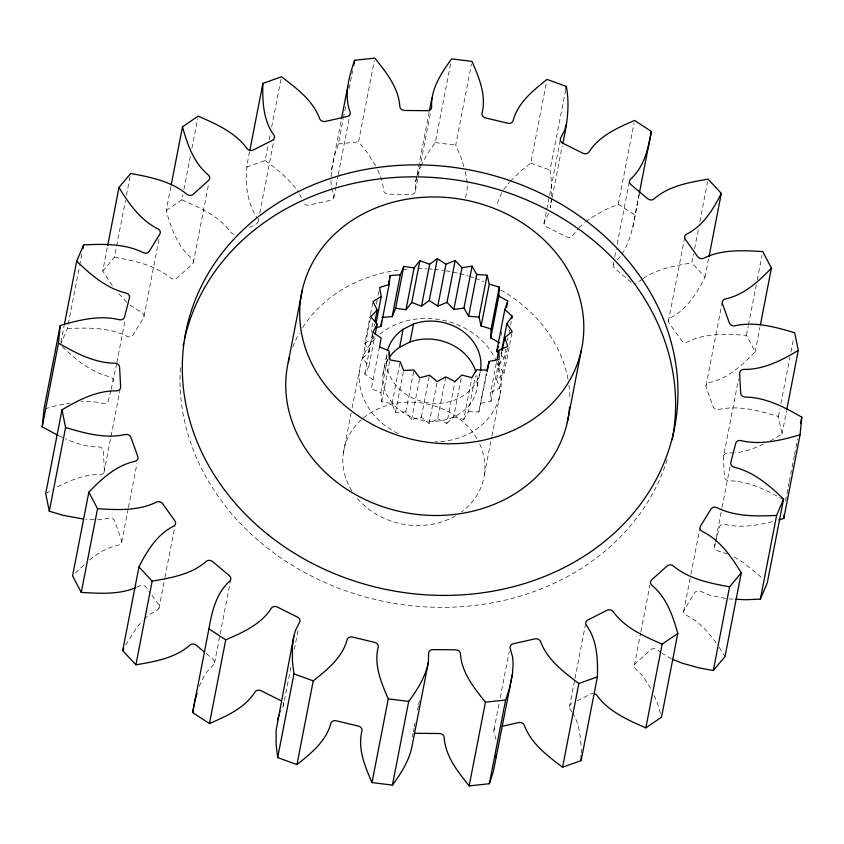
<?xml version="1.0" encoding="UTF-8"?>
<svg xmlns="http://www.w3.org/2000/svg" width="844" height="844" viewBox="0 0 844 844"><rect width="100%" height="100%" fill="white"/><g stroke="black" fill="none" stroke-linecap="round" stroke-linejoin="round"><path stroke-width="0.63" stroke-dasharray="4.22 3.17" d="M249.602 151.667C244.517 173.358 244.37 198.646 257.051 217.857M581.242 753.006L581.305 749.219M377.711 169.908L382.395 181.481L383.577 190.427A4.515 3.882 11 0 0 388.483 194.183L410.859 194.394A4.515 3.882 11 0 0 415.375 190.744L415.617 181.808L429.142 112.273M331.122 176.681L331.513 170.182L341.525 118.666M551.448 198.678L550.204 207.687L551.955 198.678M621.954 254.107C633.527 236.425 634.551 214.598 639.077 194.531M60.916 342.369L64.165 325.626M60.409 344.943L67.383 328.58L79.399 266.767M79.642 265.48L81.9 253.886M112.252 285.652L102.715 271.156L107.726 245.404M102.715 271.156L114.436 257.167L125.45 200.503M126.442 195.354L130.198 176.037M111.218 389.253L116.641 363.732M116.894 362.445L125.155 319.95M103.97 472.492L119.996 390.065M144.05 316.131L159.062 238.863M114.436 257.167C134.069 260.807 155.001 264.91 170.741 278.087A4.515 3.882 11 0 0 177.061 277.876L192.158 264.277A4.515 3.882 11 0 0 192.189 258.76C177.599 246.786 171.037 228.144 166.226 210.504L170.973 186.039M166.226 210.504L181.893 199.838L182.895 194.679M183.887 189.531L190.902 153.471M191.904 148.322L197.654 118.709M121.694 542.101L128.204 508.626M128.457 507.339L136.971 463.556M193.339 262.589L208.605 184.034M158.946 608.366L164.707 578.741M164.949 577.454L174.961 525.949M246.606 167.123L265.153 160.497L268.16 145.041M269.162 139.893L270.407 133.457M271.662 127.011L280.925 79.368M258.264 220.854L258.76 218.269M259.762 213.121L274.036 139.724M214.534 662.983L230.549 580.566M331.513 170.182L334.424 155.918L338.381 143.955L343.139 119.489M343.392 118.202L345.639 106.608M349.152 88.588L351.653 75.707M351.906 74.42L352.655 70.558M333.781 197.686L335.785 187.379M336.039 186.091L338.043 175.795M338.286 174.508L350.06 113.982M375.601 165.54L367.119 152.479L358.552 141.834L374.325 60.705M279.227 714.013L283.32 706.006L291.212 665.399M294.334 649.342L298.333 628.738M343.339 453.07L351.093 413.149M352.096 408L359.607 369.366M373.048 379.927L364.798 374.04L369.018 366.011L362.593 358.605L369.039 351.853L364.851 343.402L370.273 315.498M370.516 314.232L372.985 301.551M362.593 358.605L370.727 316.753M372.658 323.041L371.423 329.382L372.151 333.222M376.361 304.009L377.099 300.211M378.08 295.136L378.819 291.328M369.039 351.853L372.489 334.097M373.966 326.491L374.462 323.948M364.798 374.04L372.932 332.188M364.851 343.402L373.122 338.349L373.607 335.817M369.018 366.011L374.683 336.84M379.462 346.873L371.328 388.725L380.897 392.724L381.773 401.744L392.049 403.611L395.477 412.283L405.816 411.893L411.577 419.679L421.335 417.052L429.068 423.456L437.625 418.772L445.759 376.92M415.375 190.744L430.651 112.189M382.954 374.314L386.436 356.379M380.897 392.724L388.778 352.138M381.773 401.744L389.907 359.892M420.745 165.983L427.855 153.08L435.304 142.594L450.833 62.751M392.049 403.611L399.94 363.026M395.477 412.283L403.611 370.432M463.894 166.722L460.951 157.174L455.718 145.115L471.49 63.986M405.816 411.893L413.95 370.041M411.577 419.679L419.711 377.827M421.335 417.052L429.469 375.2M429.068 423.456L437.203 381.604M437.625 418.772L446.835 423.393L454.969 381.541M446.835 423.393L453.661 416.925L461.795 375.074M453.661 416.925L463.778 419.479L471.912 377.627M463.778 419.479L468.431 411.65L475.341 376.139M477.314 385.982L480.057 371.887M412.357 736.96L413.106 733.098M413.349 731.811L414.109 727.95M414.351 726.663L415.111 722.791M417.611 709.92L418.36 706.059M418.613 704.772L419.362 700.9M468.431 411.65L478.822 411.967L486.956 370.115M478.822 411.967L486.935 372.837M510.409 181.207L520.326 171.416L530.77 163.124L546.29 83.282M501.178 335.279L501.916 331.481M481.027 403.274L491.029 401.333L490.638 392.312L496.546 361.876M491.029 401.333L499.163 359.481M490.638 392.312L499.627 388.24L496.662 379.452L504.079 373.512L498.73 365.515L499.722 360.441M500.946 354.1L501.441 351.568M496.662 379.452L500.851 357.898M501.104 356.622L502.085 351.558M498.73 365.515L504.1 358.067L505.83 349.194M507.55 340.311L508.046 337.779M509.037 332.705L509.523 330.173M510.514 325.098L511.253 321.29M499.627 388.24L507.761 346.388M484.393 474.634L491.651 437.297M491.904 436L500.661 390.93M504.079 373.512L511.97 332.926M551.617 196.167L551.565 182.758L550.035 170.119L565.564 90.276M544.032 223.671L549.286 196.631M549.539 195.344L560.047 141.254M552.208 197.38L562.22 145.875M493.94 730.018L499.205 702.978M500.207 697.83L509.217 651.462M585.789 221.761L591.749 217.404L605.549 209.681L618.272 204.142L634.034 123.013M613.198 264.721L613.693 262.146M614.696 256.998L616.204 249.265M617.207 244.116L629.223 182.304M632.8 227.511L639.309 194.025M569.468 706.861L574.722 679.81M574.975 678.523L585.483 624.433M668.395 321.311L684.674 237.607M770.234 440.979L782.019 434.143L778.411 416.472C759.189 410.754 738.616 404.993 718.529 409.519A4.515 3.882 11 0 1 713.032 406.47L706.259 387.618A4.515 3.882 11 0 1 708.897 382.733C727.602 378.724 742.351 365.252 755.158 351.811L746.455 335.29C726.747 334.087 705.605 332.863 687.427 341.957A4.515 3.882 11 0 1 681.287 340.206L669.218 323.241A4.515 3.882 11 0 1 670.263 317.861C686.889 309.716 696.944 293.047 705.035 277.106L691.837 262.864L693.589 253.854M694.591 248.706L698.589 228.102M699.845 221.655L707.599 181.734M705.035 277.106L708.538 259.087M634.393 665.114L640.649 632.916M640.902 631.629L649.912 585.272M706.038 385.602L722.053 303.186M683.682 611.573L690.687 575.513M690.941 574.226L699.95 527.869M746.455 335.29L748.206 326.269M748.459 324.982L756.224 285.061M757.226 279.913L761.974 255.447M783.253 499.585C766.584 490.1 748.491 480.911 728.868 480.785A4.515 3.882 11 0 1 724.395 476.638L723.371 457.184L738.521 379.241M727.644 553.907L717.748 550.889A4.515 3.882 11 0 1 714.594 545.941L715.839 539.506M716.092 538.219L721.852 508.605M722.105 507.318L730.366 464.812M755.158 351.811L759.916 327.335M778.411 416.472L779.919 408.739M780.922 403.59L789.931 357.234M790.933 352.075L793.687 337.916M782.019 434.143L786.524 410.954M785.532 500.872L788.032 488.001M788.285 486.714L789.034 482.852M789.288 481.565L793.286 460.961M793.539 459.663L794.288 455.802M794.542 454.515L797.548 439.059M415.617 181.808L416.461 178.168M110.902 390.498L108.338 400.489A4.515 3.882 11 0 1 103.158 403.443L92.956 401.628L80.961 401.786M714.594 545.941L715.237 543.452M715.554 542.196L719.394 527.215A4.515 3.882 11 0 1 724.563 524.261C740.874 528.386 757.901 525.306 773.895 521.297M417.02 175.731L420.28 167.207M199.237 686.277L203.699 676.793L207.16 671.465L213.564 664.766A4.515 3.882 11 0 0 212.952 659.248L206.147 653.52M548.505 213.69L544.412 221.698A4.515 3.882 11 0 0 546.638 226.973L566.524 236.89A4.515 3.882 11 0 0 572.675 235.792L578.045 228.429M125.65 644.964L137.002 627.071L142.604 620.846M501.674 192.706L496.852 204.427A4.515 3.882 11 0 1 495.681 206.115M503.678 189.583L509.512 182.093M617.365 259.583L620.572 256.238M75.327 573.087L85.698 563.275M578.995 227.532L584.786 222.489M144.197 619.063L149.188 614.77L157.469 609.843A4.515 3.882 11 0 0 158.514 604.462L150.97 593.859M89.664 560.005C98.083 552.873 107.969 547.281 118.835 544.971A4.515 3.882 11 0 0 121.473 540.086L114.689 521.233A4.515 3.882 11 0 0 109.203 518.184L99.181 519.798L85.951 519.292M642.347 279.079L637.674 282.708A4.515 3.882 11 0 1 635.659 283.605M643.276 278.351C657.529 268.719 675.168 265.712 691.837 262.864M45.713 493.571L52.138 489.837M249.339 227.469L255.996 224.103A4.515 3.882 11 0 0 257.673 218.87M577.285 700.794L590.6 694.063A4.515 3.882 11 0 1 592.773 693.462M57.497 486.724C70.875 480.215 85.117 474.054 100.32 474.571A4.515 3.882 11 0 0 104.361 470.519L103.337 451.065A4.515 3.882 11 0 0 98.864 446.919C87.196 446.909 75.823 443.564 65.304 438.711M763.504 444.039C754.557 448.248 745.041 451.994 735.103 452.743M136.907 587.181L140.304 585.747A4.515 3.882 11 0 1 146.445 587.498L150.211 592.804M45.175 408.855L57.54 405.352L70.063 403.031M338.381 143.955L358.552 141.834M733.816 452.806L727.412 453.133A4.515 3.882 11 0 0 723.371 457.184M67.383 328.58C87.438 327.651 108.77 327.208 127.18 336.418A4.515 3.882 11 0 0 133.13 334.783L143.438 318.051A4.515 3.882 11 0 0 141.824 312.639L129.385 304.61M728.994 598.945L734.185 599.187M435.304 142.594L455.718 145.115M725.407 598.396L710.015 595.305L700.552 591.285A4.515 3.882 11 0 0 694.591 592.921L684.294 609.653A4.515 3.882 11 0 0 685.908 615.065C698.663 621.078 708.127 631.903 716.282 643.096M530.77 163.124L550.035 170.119M181.893 199.838C199.796 207.656 219.092 216.064 230.866 232.416A4.515 3.882 11 0 0 234.948 234.242M59.418 436.042L64.123 438.173M671.423 658.879L662.044 653.34M734.132 556.987L744.229 563.18L762.691 578.414M618.272 204.142L635.078 215.136M661.031 652.591L656.991 649.616A4.515 3.882 11 0 0 650.661 649.827L635.564 663.426A4.515 3.882 11 0 0 635.543 668.944L642.653 675.77L651.536 689.685M265.153 160.497C277.518 169.528 289.766 179.371 298.407 192.168M631.323 282.36L614.77 268.455A4.515 3.882 11 0 1 614.158 262.938M501.325 355.556L504.1 358.067M62.266 346.684C75.907 359.649 91.215 372.447 109.984 376.814A4.515 3.882 11 0 1 113.138 381.762M126.674 302.247L117.094 291.876M719.193 647.232L725.017 656.548M571.915 711.872L570.059 708.833A4.515 3.882 11 0 1 571.736 703.601M572.527 712.885C579.374 723.16 580.208 736.021 581.326 747.963M299.662 194.014L301.561 198.266M654.068 695.424L657.93 704.772L660.43 713.465M496.019 739.597L493.93 732.033A4.515 3.882 11 0 1 497.137 727.433M372.394 334.509L373.122 338.349M465.361 171.501L467.091 181.924L467.27 188.191L465.761 196.968A4.515 3.882 11 0 0 465.983 198.994M330.88 180.574L331.365 186.851L333.791 195.671A4.515 3.882 11 0 1 330.595 200.271L309.242 205.092A4.515 3.882 11 0 1 303.46 202.518M282.888 702.102A4.515 3.882 11 0 1 283.32 706.006M480.278 371.56A47.581 40.871 11 0 1 424.827 402.124A47.581 40.871 11 0 1 387.227 351.695M476.754 375.242A47.581 40.871 11 0 1 422.686 420.333A47.581 40.871 11 0 1 388.409 358.658M292.762 347.179A142.742 122.612 11 0 1 299.356 333.127M302.711 327.535A142.742 122.612 11 0 1 401.385 269.742M402.641 269.605A142.742 122.612 11 0 1 408.939 269.067M417.812 268.719A142.742 122.612 11 0 1 426.737 268.856M428.003 268.919A142.742 122.612 11 0 1 433.099 269.257M434.375 269.363A142.742 122.612 11 0 1 443.279 270.407M445.811 270.797A142.742 122.612 11 0 1 458.376 273.308M459.621 273.614A142.742 122.612 11 0 1 468.241 276.009M469.464 276.389A142.742 122.612 11 0 1 474.317 278.003M475.52 278.425A142.742 122.612 11 0 1 483.823 281.664M500.84 290.051A142.742 122.612 11 0 1 568.149 379.958M568.951 385.117A142.742 122.612 11 0 1 569.869 399.317M496.451 361.38A71.371 61.306 11 0 1 435.093 441.845M398.051 433.51A71.371 61.306 11 0 1 376.318 337.283M379.779 334.203A71.371 61.306 11 0 1 495.987 360.335M479.719 444.039A71.371 61.306 11 0 1 461.446 511.949M455.507 515.821A71.371 61.306 11 0 1 356.695 497.58M351.864 490.839A71.371 61.306 11 0 1 361.749 419.415M363.511 417.917A71.371 61.306 11 0 1 478.727 441.95M667.193 459.579A249.012 213.891 11 0 1 388.335 602.321A249.012 213.891 11 0 1 180.405 367.33"/><path stroke-width="1.27" d="M562.716 143.301C567.094 124.69 569.953 105.416 566.313 86.415L547.039 79.42C533.144 90.445 517.783 102.768 513.12 120.724A4.515 3.882 11 0 1 507.603 123.182L485.733 117.938A4.515 3.882 11 0 1 482.029 113.265C486.577 95.477 479.012 77.479 471.996 61.412L451.582 58.89C441.454 72.943 430.63 88.926 431.643 107.04A4.515 3.882 11 0 1 427.127 110.691L404.761 110.469A4.515 3.882 11 0 1 399.845 106.724C398.748 87.85 386.183 72.267 374.82 58.13L354.659 60.251C349.036 76.604 343.793 95.024 350.07 111.967A4.515 3.882 11 0 1 346.863 116.567L325.52 121.388A4.515 3.882 11 0 1 319.728 118.814C312.987 100.447 296.487 88.166 281.421 76.793L262.874 83.419C262.347 101.058 263.128 120.365 273.941 135.167A4.515 3.882 11 0 1 272.264 140.399L253.4 149.937A4.515 3.882 11 0 1 247.134 148.713C235.36 132.36 216.075 123.952 198.161 116.134L182.494 126.8L171.227 184.752M502.159 726.304L518.48 722.612A4.515 3.882 11 0 1 524.272 725.186C531.013 743.553 547.513 755.834 562.579 767.207L581.126 760.581L581.21 755.528M581.126 760.581L597.394 676.877C597.921 659.238 597.141 639.931 586.327 625.13A4.515 3.882 11 0 1 588.004 619.897L606.868 610.36A4.515 3.882 11 0 1 613.134 611.583C624.908 627.936 644.204 636.344 662.107 644.162L677.774 633.496C672.963 615.856 666.401 597.214 651.811 585.24A4.515 3.882 11 0 1 651.842 579.722L666.939 566.124A4.515 3.882 11 0 1 673.259 565.913C688.999 579.089 709.931 583.193 729.564 586.833L741.285 572.844C731.4 556.607 719.753 539.917 702.176 531.361A4.515 3.882 11 0 1 700.562 525.949L710.87 509.217A4.515 3.882 11 0 1 716.82 507.582C735.229 516.792 756.562 516.349 776.617 515.42L783.591 499.057C769.401 485.479 753.639 471.764 734.016 467.186A4.515 3.882 11 0 1 730.862 462.238L735.662 443.511A4.515 3.882 11 0 1 740.842 440.557C760.581 445.4 781.027 440.336 800.059 434.787L801.8 417.168C784.435 407.219 765.666 397.218 745.136 397.081A4.515 3.882 11 0 1 740.663 392.935L739.639 373.481A4.515 3.882 11 0 1 743.68 369.429C763.472 369.788 781.723 360.293 798.287 350.429L794.689 332.768C775.457 327.05 754.884 321.29 734.797 325.816A4.515 3.882 11 0 1 729.311 322.767L722.527 303.914A4.515 3.882 11 0 1 725.165 299.029C743.87 295.02 758.619 281.548 771.427 268.107L762.733 251.586C743.015 250.383 721.873 249.159 703.696 258.253A4.515 3.882 11 0 1 697.555 256.502L685.486 239.538A4.515 3.882 11 0 1 686.531 234.157C703.157 226.013 713.212 209.344 721.303 193.403L708.105 179.16C689.231 182.42 668.743 185.838 653.942 199.005A4.515 3.882 11 0 1 647.591 198.656L631.048 184.752A4.515 3.882 11 0 1 630.436 179.234C644.025 167.249 648.424 148.576 651.346 131.432L634.54 120.439C617.671 127.824 599.092 135.842 588.943 152.089A4.515 3.882 11 0 1 582.793 153.186L562.906 143.269A4.515 3.882 11 0 1 560.68 137.994L564.773 129.987L566.472 123.984M197.085 693.24L194.932 700.193L192.654 712.568L209.46 723.561L225.728 639.857C242.608 632.472 261.176 624.454 271.325 608.207A4.515 3.882 11 0 1 277.476 607.11L297.362 617.027A4.515 3.882 11 0 1 299.588 622.302L295.495 630.31L293.796 636.313L276.104 730.324L276.167 744.946L277.687 757.585L296.961 764.58C310.856 753.555 326.217 741.232 330.88 723.276A4.515 3.882 11 0 1 336.397 720.818L358.267 726.062A4.515 3.882 11 0 1 361.971 730.735C357.423 748.522 364.988 766.521 372.004 782.588L392.418 785.11C401.153 773.347 409.277 760.465 412.104 745.896L428.383 662.192L428.625 653.256A4.515 3.882 11 0 1 433.141 649.606L455.517 649.817A4.515 3.882 11 0 1 460.423 653.572C461.52 672.446 474.085 688.029 485.448 702.166L469.18 785.869L489.341 783.749L493.307 771.785L512.487 673.818L513.12 663.426L512.635 657.149L510.209 648.329A4.515 3.882 11 0 1 513.405 643.729L534.758 638.908A4.515 3.882 11 0 1 540.54 641.482C547.292 659.85 563.781 672.13 578.847 683.503L597.394 676.877M499.701 342.886L490.723 337.906L491.145 328.928L499.279 287.076L489.277 284.122L487.104 275.197L476.723 274.458L472.091 266.166L461.963 267.685L455.159 260.532L445.938 264.214L437.392 258.654L429.649 264.277L421.515 306.129L411.767 302.521L405.985 309.716L395.646 308.271L392.186 316.595L381.91 317.418M490.723 337.906L498.857 296.054L499.279 287.076M496.219 757.522L496.377 754.926M58.247 435.515L42.2 426.832L43.941 409.213L60.209 325.51C79.241 319.96 99.697 314.896 119.437 319.739A4.515 3.882 11 0 0 124.606 316.785L129.406 298.059A4.515 3.882 11 0 0 126.252 293.111C106.639 288.532 90.878 274.817 76.688 261.239L83.651 244.876C103.706 243.948 125.039 243.505 143.448 252.715A4.515 3.882 11 0 0 149.409 251.079L159.706 234.347A4.515 3.882 11 0 0 158.092 228.935C140.515 220.379 128.868 203.689 118.983 187.452L130.704 173.463C150.348 177.103 171.269 181.207 187.009 194.384A4.515 3.882 11 0 0 193.339 194.173L208.436 180.574A4.515 3.882 11 0 0 208.457 175.056C193.867 163.082 187.305 144.44 182.494 126.8M42.2 426.832L58.468 343.128L60.209 325.51M778.843 519.893L783.791 518.49L784.16 514.724M376.213 327.862L381.003 326.354L381.52 321.248M381.003 326.354L389.137 284.502L390.044 275.566L400.32 274.743L403.78 266.419L414.119 267.864L419.901 260.669L429.649 264.277M293.796 636.313L292.383 646.609L292.435 661.242L293.965 673.881L277.687 757.585M192.654 712.568L208.922 628.864C211.844 611.721 216.243 593.047 229.842 581.062A4.515 3.882 11 0 0 229.23 575.545L212.677 561.64A4.515 3.882 11 0 0 206.326 561.292C191.525 574.458 171.037 577.876 152.163 581.136L138.965 566.894C147.056 550.953 157.111 534.284 173.737 526.139A4.515 3.882 11 0 0 174.782 520.759L162.713 503.794A4.515 3.882 11 0 0 156.573 502.043C138.395 511.137 117.253 509.913 97.545 508.71L88.842 492.189C101.649 478.748 116.398 465.276 135.103 461.267A4.515 3.882 11 0 0 137.741 456.382L130.968 437.53A4.515 3.882 11 0 0 125.471 434.481C105.384 439.007 84.811 433.246 65.589 427.528L61.981 409.857C78.545 400.003 96.796 390.508 116.588 390.867A4.515 3.882 11 0 0 120.629 386.816L119.605 367.362A4.515 3.882 11 0 0 115.132 363.215C94.612 363.078 75.833 353.077 58.468 343.128M64.418 324.339L76.688 261.239M82.902 248.737L83.651 244.876M61.981 409.857L45.713 493.571L49.311 511.232L63.332 515.367L83.545 519.06M49.311 511.232L65.589 427.528M107.726 245.404L118.983 187.452M88.842 492.189L72.573 575.893L81.267 592.414C99.381 593.438 118.677 594.809 135.778 587.667M81.267 592.414L97.545 508.71M204.195 651.884L196.409 645.344A4.515 3.882 11 0 0 190.058 644.995C175.257 658.162 154.768 661.58 135.895 664.84L122.696 650.597L138.965 566.894M135.895 664.84L152.163 581.136M249.856 150.38L262.874 83.419M288.31 361.939L302.247 290.188M341.525 118.666L347.781 86.478M353.657 65.399L354.659 60.251M374.958 321.416L377.173 310.001L372.985 301.551L381.256 296.497L379.557 287.53L389.137 284.502M376.076 323.136L381.256 296.497M375.179 334.298L377.152 324.159L370.727 316.753L377.173 310.001M388.567 283.173L389.063 280.641M389.548 278.098L390.044 275.566M296.961 764.58L313.229 680.876C327.124 669.851 342.485 657.518 347.148 639.573A4.515 3.882 11 0 1 352.665 637.104L374.546 642.358A4.515 3.882 11 0 1 378.239 647.031C373.692 664.819 381.256 682.817 388.282 698.885L372.004 782.588M379.462 346.947L381.182 338.075L372.932 332.188L377.152 324.159M429.385 110.986L431.896 98.104M392.186 316.595L400.32 274.743M395.646 308.271L403.78 266.419M405.985 309.716L414.119 267.864M389.084 357.645A47.581 40.871 11 0 1 399.623 347.232L403.105 329.297L413.518 324.033A47.581 40.871 11 0 1 461.816 330.616A47.581 40.871 11 0 1 480.489 370.389M411.767 302.521L419.901 260.669M399.623 347.232L410.036 341.968L413.518 324.033M421.515 306.129L429.258 300.517L437.392 258.654M429.258 300.517L437.804 306.066L445.938 264.214M491.145 328.928L481.143 325.974L478.97 317.049L468.589 316.31L463.957 308.018L453.829 309.537L447.025 302.384L455.159 260.532M453.829 309.537L461.963 267.685M463.957 308.018L472.091 266.166M468.589 316.31L476.723 274.458M478.97 317.049L487.104 275.197M481.143 325.974L489.277 284.122M392.418 785.11L408.696 701.406C417.421 689.643 425.545 676.761 428.383 662.192M487.188 371.56L489.161 361.422L499.163 359.481L498.772 350.46L507.761 346.388L504.796 337.6L512.213 331.66L506.864 323.663L512.234 316.215L504.839 309.516L507.835 301.034L498.857 296.054M498.561 353.045L496.705 351.368L504.839 309.516M506.6 307.374L507.592 302.31M497.042 359.333L498.772 350.46M501.695 350.302L506.864 323.663M502.338 350.281L504.796 337.6M511.749 318.758L512.234 316.215M565.807 88.989L566.313 86.415M489.341 783.749L505.619 700.045L509.576 688.082L512.487 673.818M567.316 422.274L581.263 350.524A142.742 122.612 11 0 0 395.224 201.653A142.742 122.612 11 0 0 348.783 408.897A142.742 122.612 11 0 0 581.263 350.524M639.33 193.244L651.346 131.432M562.579 767.207L578.847 683.503M709.044 256.502L721.303 193.403M595.073 693.916A4.515 3.882 11 0 1 596.866 695.287C608.64 711.64 627.925 720.048 645.839 727.866L662.107 644.162M677.774 633.496L661.506 717.2L645.839 727.866M760.412 324.761L771.427 268.107M672.541 659.322L682.606 663.31L698.906 667.857L713.296 670.537L729.564 586.833M741.285 572.844L725.017 656.548L713.296 670.537M786.777 409.667L798.287 350.429M735.483 599.251L745.864 599.736L760.349 599.124L776.617 515.42M783.591 499.057L767.312 582.761L760.349 599.124M800.545 423.614L801.8 417.168M783.791 518.49L800.059 434.787M489.161 361.422L486.956 370.115L476.565 369.799L471.912 377.627L461.795 375.074L454.969 381.541L445.759 376.92L437.203 381.604L429.469 375.2L419.711 377.827L413.95 370.041L403.611 370.432L400.183 361.759L389.907 359.892L389.031 350.872L379.462 346.873M277.528 720.016L278.879 715.216M496.705 351.368L498.414 346.525M122.696 650.597L123.878 648.34M209.46 723.561C226.329 716.176 244.908 708.158 255.057 691.911A4.515 3.882 11 0 1 261.207 690.814L281.094 700.731M437.804 306.066L447.025 302.384M485.448 702.166L505.619 700.045M388.282 698.885L408.696 701.406M293.965 673.881L313.229 680.876M208.922 628.864L225.728 639.857M469.18 785.869C457.817 771.732 445.252 756.15 444.155 737.276A4.515 3.882 11 0 0 439.239 733.531L416.873 733.309A4.515 3.882 11 0 0 414.615 733.71M387.523 350.534A47.581 40.871 11 0 1 403.105 329.297M410.036 341.968A47.581 40.871 11 0 1 475.847 371.708M569.573 407.04A142.742 122.612 11 0 1 406.871 512.92A142.742 122.612 11 0 1 289.545 356.959M183.159 345.734A249.012 213.891 11 0 1 183.644 343.223M184.446 339.478A249.012 213.891 11 0 1 471.669 182.758A249.012 213.891 11 0 1 672.225 439.735M267.949 534.611A249.012 213.891 11 0 0 673.501 432.782A249.012 213.891 11 0 0 348.962 173.062A249.012 213.891 11 0 0 267.949 534.611"/></g></svg>
